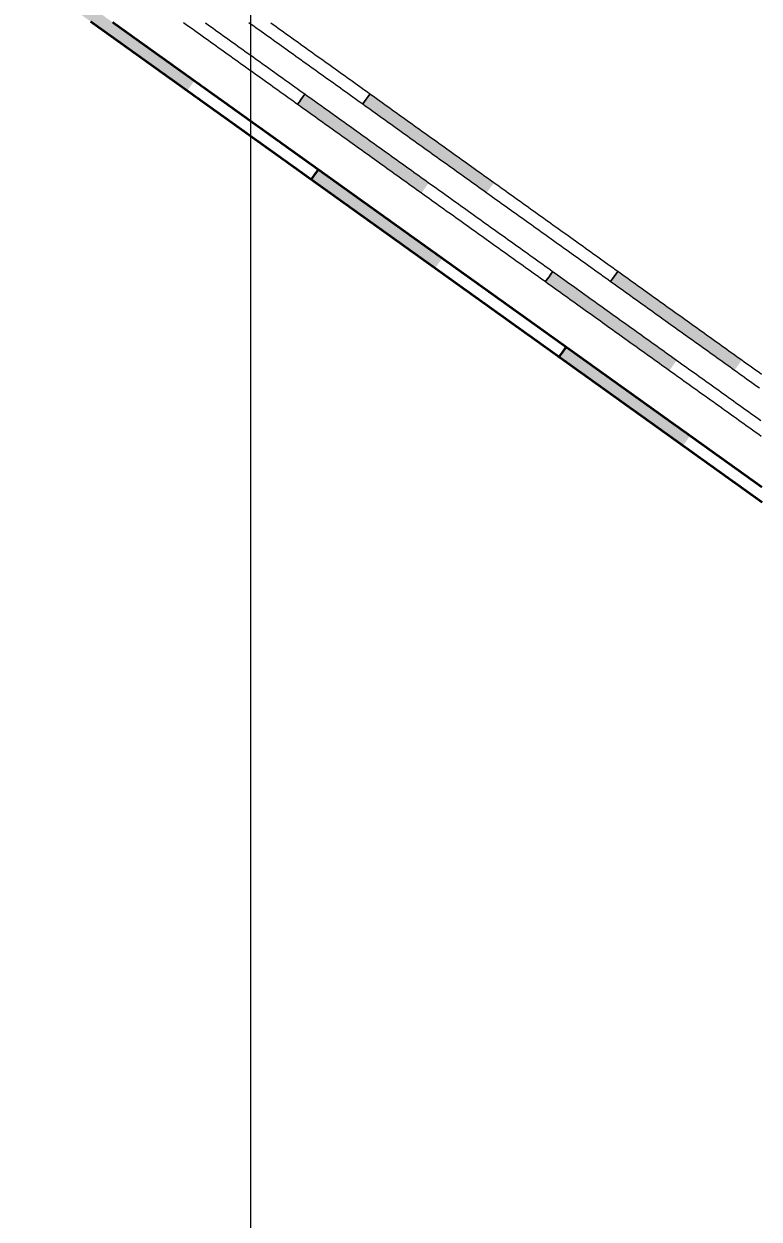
# Model space of a CAD drawing. Header units: inches. Extents: x 36473197 to 36486087, y 3899343 to 3911260.
# Drawn here: x 36482970.2 to 36483066.7, y 3904835.3 to 3904992.1 of the extents above; entities that cross this region are included whole.
import ezdxf

# ---------------------------------------------------------------- set-up
doc = ezdxf.new("R2010")
doc.units = ezdxf.units.IN
doc.header["$MEASUREMENT"] = 0
doc.layers.get('0').update_dxf_attribs({"lineweight": 0})
doc.layers.get('Defpoints').update_dxf_attribs({"lineweight": 0})
for name, color, linetype, lineweight in [('四盘区辅运巷', 7, 'Continuous', 0), ('经纬网', 7, 'Continuous', 0), ('西平正线', 7, 'Continuous', 0)]:
    doc.layers.add(name, color=color, linetype=linetype, lineweight=lineweight)
doc.styles.add('仿宋', font='simfang.ttf')
doc.dimstyles.get("Standard").update_dxf_attribs({"dimtxt": 30, "dimasz": 20, "dimexe": 0.18, "dimexo": 0.0625, "dimgap": 0.09, "dimtad": 1, "dimdec": 0, "dimzin": 0, "dimdsep": 46, "dimtxsty": '仿宋', "dimcen": 0.09, "dimclrd": 150, "dimclre": 150, "dimadec": 0, "dimazin": 0, "dimtfac": 1, "dimtdec": 0, "dimtofl": 0, "dimtmove": 0, "dimatfit": 3, "dimfxl": 1, "dimtolj": 1, "dimtzin": 0, "dimlwd": 0, "dimarcsym": 0})

# ---------------------------------------------------------------- blocks, each defined once
blk = doc.blocks.new('lr_block_12_1')
for points in [[(292.14, 474.95), (291.81, 475.18), (291.49, 475.42), (291.16, 475.65), (290.84, 475.88), (290.51, 476.12), (290.19, 476.35), (289.86, 476.58), (289.54, 476.81), (289.21, 477.05), (288.89, 477.28), (288.56, 477.51), (288.24, 477.75), (287.91, 477.98), (287.58, 478.21), (287.26, 478.44), (286.93, 478.68), (286.61, 478.91), (286.28, 479.14), (285.96, 479.38), (285.63, 479.61), (285.31, 479.84), (284.98, 480.07), (284.66, 480.31), (284.33, 480.54), (284.01, 480.77), (283.68, 481.01), (283.36, 481.24), (283.03, 481.47), (282.71, 481.7), (282.38, 481.94), (282.06, 482.17), (281.73, 482.4), (281.41, 482.64), (281.08, 482.87), (280.75, 483.1), (280.43, 483.33), (280.1, 483.57), (279.78, 483.8), (279.45, 484.03), (279.13, 484.27), (278.8, 484.5), (278.48, 484.73), (278.15, 484.96), (277.83, 485.2), (277.5, 485.43), (277.18, 485.66), (276.85, 485.9), (276.53, 486.13), (276.2, 486.36), (275.88, 486.59), (275.64, 486.27), (275.41, 485.94), (275.18, 485.62), (274.94, 485.29), (275.27, 485.06), (275.6, 484.83), (275.92, 484.59), (276.25, 484.36), (276.57, 484.13), (276.9, 483.9), (277.22, 483.66), (277.55, 483.43), (277.87, 483.2), (278.2, 482.97), (278.52, 482.73), (278.85, 482.5), (279.17, 482.27), (279.5, 482.03), (279.82, 481.8), (280.15, 481.57), (280.47, 481.34), (280.8, 481.1), (281.12, 480.87), (281.45, 480.64), (281.77, 480.4), (282.1, 480.17), (282.43, 479.94), (282.75, 479.71), (283.08, 479.47), (283.4, 479.24), (283.73, 479.01), (284.05, 478.77), (284.38, 478.54), (284.7, 478.31), (285.03, 478.08), (285.35, 477.84), (285.68, 477.61), (286, 477.38), (286.33, 477.14), (286.65, 476.91), (286.98, 476.68), (287.3, 476.45), (287.63, 476.21), (287.95, 475.98), (288.28, 475.75), (288.6, 475.51), (288.93, 475.28), (289.26, 475.05), (289.58, 474.82), (289.91, 474.58), (290.23, 474.35), (290.56, 474.12), (290.88, 473.88), (291.21, 473.65), (291.44, 473.98), (291.67, 474.3), (291.91, 474.63)], [(324.66, 451.67), (324.34, 451.9), (324.01, 452.13), (323.69, 452.37), (323.36, 452.6), (323.04, 452.83), (322.71, 453.06), (322.39, 453.3), (322.06, 453.53), (321.74, 453.76), (321.41, 454), (321.08, 454.23), (320.76, 454.46), (320.43, 454.69), (320.11, 454.93), (319.78, 455.16), (319.46, 455.39), (319.13, 455.63), (318.81, 455.86), (318.48, 456.09), (318.16, 456.32), (317.83, 456.56), (317.51, 456.79), (317.18, 457.02), (316.86, 457.26), (316.53, 457.49), (316.21, 457.72), (315.88, 457.95), (315.56, 458.19), (315.23, 458.42), (314.91, 458.65), (314.58, 458.89), (314.25, 459.12), (313.93, 459.35), (313.6, 459.58), (313.28, 459.82), (312.95, 460.05), (312.63, 460.28), (312.3, 460.52), (311.98, 460.75), (311.65, 460.98), (311.33, 461.21), (311, 461.45), (310.68, 461.68), (310.35, 461.91), (310.03, 462.15), (309.7, 462.38), (309.38, 462.61), (309.05, 462.84), (308.73, 463.08), (308.4, 463.31), (308.17, 462.98), (307.93, 462.66), (307.7, 462.33), (307.47, 462.01), (307.79, 461.78), (308.12, 461.54), (308.44, 461.31), (308.77, 461.08), (309.1, 460.84), (309.42, 460.61), (309.75, 460.38), (310.07, 460.15), (310.4, 459.91), (310.72, 459.68), (311.05, 459.45), (311.37, 459.21), (311.7, 458.98), (312.02, 458.75), (312.35, 458.52), (312.67, 458.28), (313, 458.05), (313.32, 457.82), (313.65, 457.58), (313.97, 457.35), (314.3, 457.12), (314.62, 456.89), (314.95, 456.65), (315.27, 456.42), (315.6, 456.19), (315.93, 455.95), (316.25, 455.72), (316.58, 455.49), (316.9, 455.26), (317.23, 455.02), (317.55, 454.79), (317.88, 454.56), (318.2, 454.32), (318.53, 454.09), (318.85, 453.86), (319.18, 453.63), (319.5, 453.39), (319.83, 453.16), (320.15, 452.93), (320.48, 452.69), (320.8, 452.46), (321.13, 452.23), (321.45, 452), (321.78, 451.76), (322.1, 451.53), (322.43, 451.3), (322.76, 451.06), (323.08, 450.83), (323.41, 450.6), (323.73, 450.37), (323.96, 450.69), (324.2, 451.02), (324.43, 451.34)], [(357.19, 428.38), (356.86, 428.62), (356.54, 428.85), (356.21, 429.08), (355.89, 429.31), (355.56, 429.55), (355.23, 429.78), (354.91, 430.01), (354.58, 430.24), (354.26, 430.48), (353.93, 430.71), (353.61, 430.94), (353.28, 431.18), (352.96, 431.41), (352.63, 431.64), (352.31, 431.87), (351.98, 432.11), (351.66, 432.34), (351.33, 432.57), (351.01, 432.81), (350.68, 433.04), (350.36, 433.27), (350.03, 433.5), (349.71, 433.74), (349.38, 433.97), (349.06, 434.2), (348.73, 434.44), (348.4, 434.67), (348.08, 434.9), (347.75, 435.13), (347.43, 435.37), (347.1, 435.6), (346.78, 435.83), (346.45, 436.07), (346.13, 436.3), (345.8, 436.53), (345.48, 436.76), (345.15, 437), (344.83, 437.23), (344.5, 437.46), (344.18, 437.7), (343.85, 437.93), (343.53, 438.16), (343.2, 438.39), (342.88, 438.63), (342.55, 438.86), (342.23, 439.09), (341.9, 439.33), (341.57, 439.56), (341.25, 439.79), (340.92, 440.02), (340.69, 439.7), (340.46, 439.37), (340.23, 439.05), (339.99, 438.72), (340.32, 438.49), (340.64, 438.26), (340.97, 438.03), (341.29, 437.79), (341.62, 437.56), (341.94, 437.33), (342.27, 437.09), (342.59, 436.86), (342.92, 436.63), (343.25, 436.4), (343.57, 436.16), (343.9, 435.93), (344.22, 435.7), (344.55, 435.46), (344.87, 435.23), (345.2, 435), (345.52, 434.77), (345.85, 434.53), (346.17, 434.3), (346.5, 434.07), (346.82, 433.83), (347.15, 433.6), (347.47, 433.37), (347.8, 433.14), (348.12, 432.9), (348.45, 432.67), (348.77, 432.44), (349.1, 432.2), (349.42, 431.97), (349.75, 431.74), (350.08, 431.51), (350.4, 431.27), (350.73, 431.04), (351.05, 430.81), (351.38, 430.57), (351.7, 430.34), (352.03, 430.11), (352.35, 429.88), (352.68, 429.64), (353, 429.41), (353.33, 429.18), (353.65, 428.94), (353.98, 428.71), (354.3, 428.48), (354.63, 428.25), (354.95, 428.01), (355.28, 427.78), (355.6, 427.55), (355.93, 427.31), (356.25, 427.08), (356.49, 427.41), (356.72, 427.73), (356.95, 428.06)]]:
    blk.add_hatch(color=7).paths.add_polyline_path(points, flags=17)
at = {"color": 7, "const_width": 0.3}
for points in [[(308.4, 463.31), (308.08, 463.54), (307.75, 463.78), (307.42, 464.01), (307.1, 464.24), (306.77, 464.47), (306.45, 464.71), (306.12, 464.94), (305.8, 465.17), (305.47, 465.41), (305.15, 465.64), (304.82, 465.87), (304.5, 466.1), (304.17, 466.34), (303.85, 466.57), (303.52, 466.8), (303.2, 467.04), (302.87, 467.27), (302.55, 467.5), (302.22, 467.73), (301.9, 467.97), (301.57, 468.2), (301.25, 468.43), (300.92, 468.67), (300.59, 468.9), (300.27, 469.13), (299.94, 469.36), (299.62, 469.6), (299.29, 469.83), (298.97, 470.06), (298.64, 470.3), (298.32, 470.53), (297.99, 470.76), (297.67, 470.99), (297.34, 471.23), (297.02, 471.46), (296.69, 471.69), (296.37, 471.93), (296.04, 472.16), (295.72, 472.39), (295.39, 472.62), (295.07, 472.86), (294.74, 473.09), (294.41, 473.32), (294.09, 473.55), (293.76, 473.79), (293.44, 474.02), (293.11, 474.25), (292.79, 474.49), (292.46, 474.72), (292.14, 474.95), (291.81, 475.18), (291.49, 475.42), (291.16, 475.65), (290.84, 475.88), (290.51, 476.12), (290.19, 476.35), (289.86, 476.58), (289.54, 476.81), (289.21, 477.05), (288.89, 477.28), (288.56, 477.51), (288.24, 477.75), (287.91, 477.98), (287.58, 478.21), (287.26, 478.44), (286.93, 478.68), (286.61, 478.91), (286.28, 479.14), (285.96, 479.38), (285.63, 479.61), (285.31, 479.84), (284.98, 480.07), (284.66, 480.31), (284.33, 480.54), (284.01, 480.77), (283.68, 481.01), (283.36, 481.24), (283.03, 481.47), (282.71, 481.7), (282.38, 481.94), (282.06, 482.17), (281.73, 482.4), (281.41, 482.64)], [(278.52, 482.73), (278.85, 482.5), (279.17, 482.27), (279.5, 482.03), (279.82, 481.8), (280.15, 481.57), (280.47, 481.34), (280.8, 481.1), (281.12, 480.87), (281.45, 480.64), (281.77, 480.4), (282.1, 480.17), (282.43, 479.94), (282.75, 479.71), (283.08, 479.47), (283.4, 479.24), (283.73, 479.01), (284.05, 478.77), (284.38, 478.54), (284.7, 478.31), (285.03, 478.08), (285.35, 477.84), (285.68, 477.61), (286, 477.38), (286.33, 477.14), (286.65, 476.91), (286.98, 476.68), (287.3, 476.45), (287.63, 476.21), (287.95, 475.98), (288.28, 475.75), (288.6, 475.51), (288.93, 475.28), (289.26, 475.05), (289.58, 474.82), (289.91, 474.58), (290.23, 474.35), (290.56, 474.12), (290.88, 473.88), (291.21, 473.65), (291.53, 473.42), (291.86, 473.19), (292.18, 472.95), (292.51, 472.72), (292.83, 472.49), (293.16, 472.25), (293.48, 472.02), (293.81, 471.79), (294.13, 471.56), (294.46, 471.32), (294.78, 471.09), (295.11, 470.86), (295.44, 470.62), (295.76, 470.39), (296.09, 470.16), (296.41, 469.93), (296.74, 469.69), (297.06, 469.46), (297.39, 469.23), (297.71, 468.99), (298.04, 468.76), (298.36, 468.53), (298.69, 468.3), (299.01, 468.06), (299.34, 467.83), (299.66, 467.6), (299.99, 467.36), (300.31, 467.13), (300.64, 466.9), (300.96, 466.67), (301.29, 466.43), (301.61, 466.2), (301.94, 465.97), (302.27, 465.73), (302.59, 465.5), (302.92, 465.27), (303.24, 465.04), (303.57, 464.8), (303.89, 464.57), (304.22, 464.34), (304.54, 464.1), (304.87, 463.87), (305.19, 463.64), (305.52, 463.41), (305.84, 463.17), (306.17, 462.94), (306.49, 462.71), (306.82, 462.47), (307.14, 462.24), (307.47, 462.01), (307.7, 462.33), (307.93, 462.66), (308.17, 462.98), (308.4, 463.31)], [(340.92, 440.02), (340.6, 440.26), (340.27, 440.49), (339.95, 440.72), (339.62, 440.96), (339.3, 441.19), (338.97, 441.42), (338.65, 441.65), (338.32, 441.89), (338, 442.12), (337.67, 442.35), (337.35, 442.59), (337.02, 442.82), (336.7, 443.05), (336.37, 443.28), (336.05, 443.52), (335.72, 443.75), (335.4, 443.98), (335.07, 444.22), (334.74, 444.45), (334.42, 444.68), (334.09, 444.91), (333.77, 445.15), (333.44, 445.38), (333.12, 445.61), (332.79, 445.85), (332.47, 446.08), (332.14, 446.31), (331.82, 446.54), (331.49, 446.78), (331.17, 447.01), (330.84, 447.24), (330.52, 447.48), (330.19, 447.71), (329.87, 447.94), (329.54, 448.17), (329.22, 448.41), (328.89, 448.64), (328.57, 448.87), (328.24, 449.11), (327.91, 449.34), (327.59, 449.57), (327.26, 449.8), (326.94, 450.04), (326.61, 450.27), (326.29, 450.5), (325.96, 450.74), (325.64, 450.97), (325.31, 451.2), (324.99, 451.43), (324.66, 451.67), (324.34, 451.9), (324.01, 452.13), (323.69, 452.37), (323.36, 452.6), (323.04, 452.83), (322.71, 453.06), (322.39, 453.3), (322.06, 453.53), (321.74, 453.76), (321.41, 454), (321.08, 454.23), (320.76, 454.46), (320.43, 454.69), (320.11, 454.93), (319.78, 455.16), (319.46, 455.39), (319.13, 455.63), (318.81, 455.86), (318.48, 456.09), (318.16, 456.32), (317.83, 456.56), (317.51, 456.79), (317.18, 457.02), (316.86, 457.26), (316.53, 457.49), (316.21, 457.72), (315.88, 457.95), (315.56, 458.19), (315.23, 458.42), (314.91, 458.65), (314.58, 458.89), (314.25, 459.12), (313.93, 459.35), (313.6, 459.58), (313.28, 459.82), (312.95, 460.05), (312.63, 460.28), (312.3, 460.52), (311.98, 460.75), (311.65, 460.98), (311.33, 461.21), (311, 461.45), (310.68, 461.68), (310.35, 461.91), (310.03, 462.15), (309.7, 462.38), (309.38, 462.61), (309.05, 462.84), (308.73, 463.08), (308.4, 463.31), (308.17, 462.98), (307.93, 462.66), (307.7, 462.33), (307.47, 462.01), (307.79, 461.78), (308.12, 461.54), (308.44, 461.31), (308.77, 461.08), (309.1, 460.84), (309.42, 460.61), (309.75, 460.38), (310.07, 460.15), (310.4, 459.91), (310.72, 459.68), (311.05, 459.45), (311.37, 459.21), (311.7, 458.98), (312.02, 458.75), (312.35, 458.52), (312.67, 458.28), (313, 458.05), (313.32, 457.82), (313.65, 457.58), (313.97, 457.35), (314.3, 457.12), (314.62, 456.89), (314.95, 456.65), (315.27, 456.42), (315.6, 456.19), (315.93, 455.95), (316.25, 455.72), (316.58, 455.49), (316.9, 455.26), (317.23, 455.02), (317.55, 454.79), (317.88, 454.56), (318.2, 454.32), (318.53, 454.09), (318.85, 453.86), (319.18, 453.63), (319.5, 453.39), (319.83, 453.16), (320.15, 452.93), (320.48, 452.69), (320.8, 452.46), (321.13, 452.23), (321.45, 452), (321.78, 451.76), (322.1, 451.53), (322.43, 451.3), (322.76, 451.06), (323.08, 450.83), (323.41, 450.6), (323.73, 450.37), (324.06, 450.13), (324.38, 449.9), (324.71, 449.67), (325.03, 449.43), (325.36, 449.2), (325.68, 448.97), (326.01, 448.74), (326.33, 448.5), (326.66, 448.27), (326.98, 448.04), (327.31, 447.8), (327.63, 447.57), (327.96, 447.34), (328.28, 447.11), (328.61, 446.87), (328.93, 446.64), (329.26, 446.41), (329.59, 446.17), (329.91, 445.94), (330.24, 445.71), (330.56, 445.48), (330.89, 445.24), (331.21, 445.01), (331.54, 444.78), (331.86, 444.54), (332.19, 444.31), (332.51, 444.08), (332.84, 443.85), (333.16, 443.61), (333.49, 443.38), (333.81, 443.15), (334.14, 442.91), (334.46, 442.68), (334.79, 442.45), (335.11, 442.22), (335.44, 441.98), (335.76, 441.75), (336.09, 441.52), (336.42, 441.29), (336.74, 441.05), (337.07, 440.82), (337.39, 440.59), (337.72, 440.35), (338.04, 440.12), (338.37, 439.89), (338.69, 439.66), (339.02, 439.42), (339.34, 439.19), (339.67, 438.96), (339.99, 438.72), (340.23, 439.05), (340.46, 439.37), (340.69, 439.7), (340.92, 440.02)], [(366.62, 421.63), (366.29, 421.86), (365.97, 422.1), (365.64, 422.33), (365.32, 422.56), (364.99, 422.79), (364.67, 423.03), (364.34, 423.26), (364.02, 423.49), (363.69, 423.73), (363.37, 423.96), (363.04, 424.19), (362.72, 424.42), (362.39, 424.66), (362.06, 424.89), (361.74, 425.12), (361.41, 425.36), (361.09, 425.59), (360.76, 425.82), (360.44, 426.05), (360.11, 426.29), (359.79, 426.52), (359.46, 426.75), (359.14, 426.99), (358.81, 427.22), (358.49, 427.45), (358.16, 427.68), (357.84, 427.92), (357.51, 428.15), (357.19, 428.38), (356.86, 428.62), (356.54, 428.85), (356.21, 429.08), (355.89, 429.31), (355.56, 429.55), (355.23, 429.78), (354.91, 430.01), (354.58, 430.24), (354.26, 430.48), (353.93, 430.71), (353.61, 430.94), (353.28, 431.18), (352.96, 431.41), (352.63, 431.64), (352.31, 431.87), (351.98, 432.11), (351.66, 432.34), (351.33, 432.57), (351.01, 432.81), (350.68, 433.04), (350.36, 433.27), (350.03, 433.5), (349.71, 433.74), (349.38, 433.97), (349.06, 434.2), (348.73, 434.44), (348.4, 434.67), (348.08, 434.9), (347.75, 435.13), (347.43, 435.37), (347.1, 435.6), (346.78, 435.83), (346.45, 436.07), (346.13, 436.3), (345.8, 436.53), (345.48, 436.76), (345.15, 437), (344.83, 437.23), (344.5, 437.46), (344.18, 437.7), (343.85, 437.93), (343.53, 438.16), (343.2, 438.39), (342.88, 438.63), (342.55, 438.86), (342.23, 439.09), (341.9, 439.33), (341.57, 439.56), (341.25, 439.79), (340.92, 440.02), (340.69, 439.7), (340.46, 439.37), (340.23, 439.05), (339.99, 438.72), (340.32, 438.49), (340.64, 438.26), (340.97, 438.03), (341.29, 437.79), (341.62, 437.56), (341.94, 437.33), (342.27, 437.09), (342.59, 436.86), (342.92, 436.63), (343.25, 436.4), (343.57, 436.16), (343.9, 435.93), (344.22, 435.7), (344.55, 435.46), (344.87, 435.23), (345.2, 435), (345.52, 434.77), (345.85, 434.53), (346.17, 434.3), (346.5, 434.07), (346.82, 433.83), (347.15, 433.6), (347.47, 433.37), (347.8, 433.14), (348.12, 432.9), (348.45, 432.67), (348.77, 432.44), (349.1, 432.2), (349.42, 431.97), (349.75, 431.74), (350.08, 431.51), (350.4, 431.27), (350.73, 431.04), (351.05, 430.81), (351.38, 430.57), (351.7, 430.34), (352.03, 430.11), (352.35, 429.88), (352.68, 429.64), (353, 429.41), (353.33, 429.18), (353.65, 428.94), (353.98, 428.71), (354.3, 428.48), (354.63, 428.25), (354.95, 428.01), (355.28, 427.78), (355.6, 427.55), (355.93, 427.31), (356.25, 427.08), (356.58, 426.85), (356.91, 426.62), (357.23, 426.38), (357.56, 426.15), (357.88, 425.92), (358.21, 425.68), (358.53, 425.45), (358.86, 425.22), (359.18, 424.99), (359.51, 424.75), (359.83, 424.52), (360.16, 424.29), (360.48, 424.05), (360.81, 423.82), (361.13, 423.59), (361.46, 423.36), (361.78, 423.12), (362.11, 422.89), (362.43, 422.66), (362.76, 422.42), (363.09, 422.19), (363.41, 421.96), (363.74, 421.73), (364.06, 421.49), (364.39, 421.26), (364.71, 421.03), (365.04, 420.79), (365.36, 420.56), (365.69, 420.33), (366.01, 420.1), (366.34, 419.86), (366.66, 419.63)]]:
    blk.add_lwpolyline(points, dxfattribs=at)
blk = doc.blocks.new('*D204')
at = {"layer": 'Defpoints', "color": 0, "transparency": 16777216}
for p in [(36476925.52, 3911082.36), (36486060.15, 3904950.04), (36485936.09, 3904772.87)]:
    blk.add_point(p, dxfattribs=at)
at = {"layer": '四盘区辅运巷', "color": 150, "lineweight": -2, "transparency": 16777216}
for p, q in [((36476925.55, 3911082.41), (36477049.68, 3911259.68)), ((36485936.12, 3904772.92), (36486060.25, 3904950.19))]:
    blk.add_line(p, q, dxfattribs=at)
at = {"layer": '四盘区辅运巷', "color": 150, "lineweight": 0, "transparency": 16777216}
blk.add_line((36477065.96, 3911248.06), (36486043.76, 3904961.51), dxfattribs=at)
at = {"layer": '四盘区辅运巷', "color": 150, "transparency": 16777216}
for points in [[(36477067.87, 3911250.79), (36477064.05, 3911245.33), (36477049.58, 3911259.53)], [(36486045.68, 3904964.24), (36486041.85, 3904958.78), (36486060.15, 3904950.04)]]:
    blk.add_solid(points, dxfattribs=at)
at = {"layer": '四盘区辅运巷', "color": 0, "transparency": 16777216, "insert": (36481563.62, 3908117.29), "char_height": 30, "attachment_point": 5, "rotation": 324.9991, "style": '仿宋'}
blk.add_mtext('\\A1;1100', dxfattribs=at)

msp = doc.modelspace()

# ---------------------------------------------------------------- hatches: boundary and pattern name
at = {"layer": '西平正线'}
for points in [[(36483031.86, 3904971.29), (36483031.54, 3904971.52), (36483031.21, 3904971.76), (36483030.89, 3904971.99), (36483030.56, 3904972.22), (36483030.24, 3904972.46), (36483029.91, 3904972.69), (36483029.59, 3904972.92), (36483029.26, 3904973.15), (36483028.94, 3904973.39), (36483028.61, 3904973.62), (36483028.29, 3904973.85), (36483027.96, 3904974.09), (36483027.63, 3904974.32), (36483027.31, 3904974.55), (36483026.98, 3904974.78), (36483026.66, 3904975.02), (36483026.33, 3904975.25), (36483026.01, 3904975.48), (36483025.68, 3904975.72), (36483025.36, 3904975.95), (36483025.03, 3904976.18), (36483024.71, 3904976.41), (36483024.38, 3904976.65), (36483024.06, 3904976.88), (36483023.73, 3904977.11), (36483023.41, 3904977.34), (36483023.08, 3904977.58), (36483022.76, 3904977.81), (36483022.43, 3904978.04), (36483022.11, 3904978.28), (36483021.78, 3904978.51), (36483021.45, 3904978.74), (36483021.13, 3904978.97), (36483020.8, 3904979.21), (36483020.48, 3904979.44), (36483020.15, 3904979.67), (36483019.83, 3904979.91), (36483019.5, 3904980.14), (36483019.18, 3904980.37), (36483018.85, 3904980.6), (36483018.53, 3904980.84), (36483018.2, 3904981.07), (36483017.88, 3904981.3), (36483017.55, 3904981.54), (36483017.23, 3904981.77), (36483016.9, 3904982), (36483016.58, 3904982.23), (36483016.25, 3904982.47), (36483015.93, 3904982.7), (36483015.6, 3904982.93), (36483015.37, 3904982.61), (36483015.13, 3904982.28), (36483014.9, 3904981.96), (36483014.67, 3904981.63), (36483014.99, 3904981.4), (36483015.32, 3904981.17), (36483015.64, 3904980.93), (36483015.97, 3904980.7), (36483016.29, 3904980.47), (36483016.62, 3904980.23), (36483016.95, 3904980), (36483017.27, 3904979.77), (36483017.6, 3904979.54), (36483017.92, 3904979.3), (36483018.25, 3904979.07), (36483018.57, 3904978.84), (36483018.9, 3904978.6), (36483019.22, 3904978.37), (36483019.55, 3904978.14), (36483019.87, 3904977.91), (36483020.2, 3904977.67), (36483020.52, 3904977.44), (36483020.85, 3904977.21), (36483021.17, 3904976.98), (36483021.5, 3904976.74), (36483021.82, 3904976.51), (36483022.15, 3904976.28), (36483022.47, 3904976.04), (36483022.8, 3904975.81), (36483023.13, 3904975.58), (36483023.45, 3904975.35), (36483023.78, 3904975.11), (36483024.1, 3904974.88), (36483024.43, 3904974.65), (36483024.75, 3904974.41), (36483025.08, 3904974.18), (36483025.4, 3904973.95), (36483025.73, 3904973.72), (36483026.05, 3904973.48), (36483026.38, 3904973.25), (36483026.7, 3904973.02), (36483027.03, 3904972.78), (36483027.35, 3904972.55), (36483027.68, 3904972.32), (36483028, 3904972.09), (36483028.33, 3904971.85), (36483028.65, 3904971.62), (36483028.98, 3904971.39), (36483029.31, 3904971.15), (36483029.63, 3904970.92), (36483029.96, 3904970.69), (36483030.28, 3904970.46), (36483030.61, 3904970.22), (36483030.93, 3904969.99), (36483031.16, 3904970.32), (36483031.4, 3904970.64), (36483031.63, 3904970.97)], [(36483023.31, 3904971.26), (36483022.99, 3904971.5), (36483022.66, 3904971.73), (36483022.34, 3904971.96), (36483022.01, 3904972.2), (36483021.69, 3904972.43), (36483021.36, 3904972.66), (36483021.04, 3904972.89), (36483020.71, 3904973.13), (36483020.39, 3904973.36), (36483020.06, 3904973.59), (36483019.74, 3904973.83), (36483019.41, 3904974.06), (36483019.09, 3904974.29), (36483018.76, 3904974.52), (36483018.44, 3904974.76), (36483018.11, 3904974.99), (36483017.78, 3904975.22), (36483017.46, 3904975.46), (36483017.13, 3904975.69), (36483016.81, 3904975.92), (36483016.48, 3904976.15), (36483016.16, 3904976.39), (36483015.83, 3904976.62), (36483015.51, 3904976.85), (36483015.18, 3904977.09), (36483014.86, 3904977.32), (36483014.53, 3904977.55), (36483014.21, 3904977.78), (36483013.88, 3904978.02), (36483013.56, 3904978.25), (36483013.23, 3904978.48), (36483012.91, 3904978.72), (36483012.58, 3904978.95), (36483012.26, 3904979.18), (36483011.93, 3904979.41), (36483011.61, 3904979.65), (36483011.28, 3904979.88), (36483010.95, 3904980.11), (36483010.63, 3904980.35), (36483010.3, 3904980.58), (36483009.98, 3904980.81), (36483009.65, 3904981.04), (36483009.33, 3904981.28), (36483009, 3904981.51), (36483008.68, 3904981.74), (36483008.35, 3904981.98), (36483008.03, 3904982.21), (36483007.7, 3904982.44), (36483007.38, 3904982.67), (36483007.05, 3904982.91), (36483006.82, 3904982.58), (36483006.59, 3904982.26), (36483006.35, 3904981.93), (36483006.12, 3904981.61), (36483006.45, 3904981.37), (36483006.77, 3904981.14), (36483007.1, 3904980.91), (36483007.42, 3904980.67), (36483007.75, 3904980.44), (36483008.07, 3904980.21), (36483008.4, 3904979.98), (36483008.72, 3904979.74), (36483009.05, 3904979.51), (36483009.37, 3904979.28), (36483009.7, 3904979.04), (36483010.02, 3904978.81), (36483010.35, 3904978.58), (36483010.67, 3904978.35), (36483011, 3904978.11), (36483011.32, 3904977.88), (36483011.65, 3904977.65), (36483011.97, 3904977.41), (36483012.3, 3904977.18), (36483012.63, 3904976.95), (36483012.95, 3904976.72), (36483013.28, 3904976.48), (36483013.6, 3904976.25), (36483013.93, 3904976.02), (36483014.25, 3904975.78), (36483014.58, 3904975.55), (36483014.9, 3904975.32), (36483015.23, 3904975.09), (36483015.55, 3904974.85), (36483015.88, 3904974.62), (36483016.2, 3904974.39), (36483016.53, 3904974.15), (36483016.85, 3904973.92), (36483017.18, 3904973.69), (36483017.5, 3904973.46), (36483017.83, 3904973.22), (36483018.15, 3904972.99), (36483018.48, 3904972.76), (36483018.8, 3904972.52), (36483019.13, 3904972.29), (36483019.46, 3904972.06), (36483019.78, 3904971.83), (36483020.11, 3904971.59), (36483020.43, 3904971.36), (36483020.76, 3904971.13), (36483021.08, 3904970.89), (36483021.41, 3904970.66), (36483021.73, 3904970.43), (36483022.06, 3904970.2), (36483022.38, 3904969.96), (36483022.62, 3904970.29), (36483022.85, 3904970.61), (36483023.08, 3904970.94)], [(36483055.84, 3904947.98), (36483055.51, 3904948.21), (36483055.19, 3904948.44), (36483054.86, 3904948.68), (36483054.54, 3904948.91), (36483054.21, 3904949.14), (36483053.89, 3904949.38), (36483053.56, 3904949.61), (36483053.24, 3904949.84), (36483052.91, 3904950.07), (36483052.59, 3904950.31), (36483052.26, 3904950.54), (36483051.94, 3904950.77), (36483051.61, 3904951.01), (36483051.28, 3904951.24), (36483050.96, 3904951.47), (36483050.63, 3904951.7), (36483050.31, 3904951.94), (36483049.98, 3904952.17), (36483049.66, 3904952.4), (36483049.33, 3904952.64), (36483049.01, 3904952.87), (36483048.68, 3904953.1), (36483048.36, 3904953.33), (36483048.03, 3904953.57), (36483047.71, 3904953.8), (36483047.38, 3904954.03), (36483047.06, 3904954.27), (36483046.73, 3904954.5), (36483046.41, 3904954.73), (36483046.08, 3904954.96), (36483045.76, 3904955.2), (36483045.43, 3904955.43), (36483045.11, 3904955.66), (36483044.78, 3904955.9), (36483044.45, 3904956.13), (36483044.13, 3904956.36), (36483043.8, 3904956.59), (36483043.48, 3904956.83), (36483043.15, 3904957.06), (36483042.83, 3904957.29), (36483042.5, 3904957.53), (36483042.18, 3904957.76), (36483041.85, 3904957.99), (36483041.53, 3904958.22), (36483041.2, 3904958.46), (36483040.88, 3904958.69), (36483040.55, 3904958.92), (36483040.23, 3904959.16), (36483039.9, 3904959.39), (36483039.58, 3904959.62), (36483039.34, 3904959.3), (36483039.11, 3904958.97), (36483038.88, 3904958.65), (36483038.64, 3904958.32), (36483038.97, 3904958.09), (36483039.3, 3904957.85), (36483039.62, 3904957.62), (36483039.95, 3904957.39), (36483040.27, 3904957.16), (36483040.6, 3904956.92), (36483040.92, 3904956.69), (36483041.25, 3904956.46), (36483041.57, 3904956.22), (36483041.9, 3904955.99), (36483042.22, 3904955.76), (36483042.55, 3904955.53), (36483042.87, 3904955.29), (36483043.2, 3904955.06), (36483043.52, 3904954.83), (36483043.85, 3904954.59), (36483044.17, 3904954.36), (36483044.5, 3904954.13), (36483044.82, 3904953.9), (36483045.15, 3904953.66), (36483045.47, 3904953.43), (36483045.8, 3904953.2), (36483046.13, 3904952.97), (36483046.45, 3904952.73), (36483046.78, 3904952.5), (36483047.1, 3904952.27), (36483047.43, 3904952.03), (36483047.75, 3904951.8), (36483048.08, 3904951.57), (36483048.4, 3904951.34), (36483048.73, 3904951.1), (36483049.05, 3904950.87), (36483049.38, 3904950.64), (36483049.7, 3904950.4), (36483050.03, 3904950.17), (36483050.35, 3904949.94), (36483050.68, 3904949.71), (36483051, 3904949.47), (36483051.33, 3904949.24), (36483051.65, 3904949.01), (36483051.98, 3904948.77), (36483052.3, 3904948.54), (36483052.63, 3904948.31), (36483052.96, 3904948.08), (36483053.28, 3904947.84), (36483053.61, 3904947.61), (36483053.93, 3904947.38), (36483054.26, 3904947.14), (36483054.58, 3904946.91), (36483054.91, 3904946.68), (36483055.14, 3904947), (36483055.37, 3904947.33), (36483055.61, 3904947.65)], [(36483064.39, 3904948.01), (36483064.06, 3904948.24), (36483063.74, 3904948.47), (36483063.41, 3904948.71), (36483063.09, 3904948.94), (36483062.76, 3904949.17), (36483062.44, 3904949.4), (36483062.11, 3904949.64), (36483061.79, 3904949.87), (36483061.46, 3904950.1), (36483061.14, 3904950.34), (36483060.81, 3904950.57), (36483060.48, 3904950.8), (36483060.16, 3904951.03), (36483059.83, 3904951.27), (36483059.51, 3904951.5), (36483059.18, 3904951.73), (36483058.86, 3904951.97), (36483058.53, 3904952.2), (36483058.21, 3904952.43), (36483057.88, 3904952.66), (36483057.56, 3904952.9), (36483057.23, 3904953.13), (36483056.91, 3904953.36), (36483056.58, 3904953.6), (36483056.26, 3904953.83), (36483055.93, 3904954.06), (36483055.61, 3904954.29), (36483055.28, 3904954.53), (36483054.96, 3904954.76), (36483054.63, 3904954.99), (36483054.31, 3904955.23), (36483053.98, 3904955.46), (36483053.65, 3904955.69), (36483053.33, 3904955.92), (36483053, 3904956.16), (36483052.68, 3904956.39), (36483052.35, 3904956.62), (36483052.03, 3904956.86), (36483051.7, 3904957.09), (36483051.38, 3904957.32), (36483051.05, 3904957.55), (36483050.73, 3904957.79), (36483050.4, 3904958.02), (36483050.08, 3904958.25), (36483049.75, 3904958.49), (36483049.43, 3904958.72), (36483049.1, 3904958.95), (36483048.78, 3904959.18), (36483048.45, 3904959.42), (36483048.13, 3904959.65), (36483047.89, 3904959.32), (36483047.66, 3904959), (36483047.43, 3904958.67), (36483047.19, 3904958.35), (36483047.52, 3904958.12), (36483047.84, 3904957.88), (36483048.17, 3904957.65), (36483048.5, 3904957.42), (36483048.82, 3904957.18), (36483049.15, 3904956.95), (36483049.47, 3904956.72), (36483049.8, 3904956.49), (36483050.12, 3904956.25), (36483050.45, 3904956.02), (36483050.77, 3904955.79), (36483051.1, 3904955.55), (36483051.42, 3904955.32), (36483051.75, 3904955.09), (36483052.07, 3904954.86), (36483052.4, 3904954.62), (36483052.72, 3904954.39), (36483053.05, 3904954.16), (36483053.37, 3904953.92), (36483053.7, 3904953.69), (36483054.02, 3904953.46), (36483054.35, 3904953.23), (36483054.67, 3904952.99), (36483055, 3904952.76), (36483055.33, 3904952.53), (36483055.65, 3904952.3), (36483055.98, 3904952.06), (36483056.3, 3904951.83), (36483056.63, 3904951.6), (36483056.95, 3904951.36), (36483057.28, 3904951.13), (36483057.6, 3904950.9), (36483057.93, 3904950.67), (36483058.25, 3904950.43), (36483058.58, 3904950.2), (36483058.9, 3904949.97), (36483059.23, 3904949.73), (36483059.55, 3904949.5), (36483059.88, 3904949.27), (36483060.2, 3904949.04), (36483060.53, 3904948.8), (36483060.85, 3904948.57), (36483061.18, 3904948.34), (36483061.51, 3904948.1), (36483061.83, 3904947.87), (36483062.16, 3904947.64), (36483062.48, 3904947.41), (36483062.81, 3904947.17), (36483063.13, 3904946.94), (36483063.46, 3904946.71), (36483063.69, 3904947.03), (36483063.92, 3904947.36), (36483064.16, 3904947.68)]]:
    msp.add_hatch(color=7, dxfattribs=at).paths.add_polyline_path(points, flags=17)

# ---------------------------------------------------------------- linework, layer by layer
at = {"layer": '经纬网', "color": 7, "linetype": 'Continuous', "lineweight": 9}
msp.add_line((36483000, 3900945.96), (36483000, 3906572.45), dxfattribs=at)
at = {"layer": '西平正线', "color": 7, "linetype": 'Continuous', "lineweight": 0, "flags": 128}
for points in [[(36482999.71, 3904992.34), (36483000.03, 3904992.11), (36483000.36, 3904991.88), (36483000.68, 3904991.64), (36483001.01, 3904991.41), (36483001.33, 3904991.18), (36483001.66, 3904990.95), (36483001.98, 3904990.71), (36483002.31, 3904990.48), (36483002.63, 3904990.25), (36483002.96, 3904990.01), (36483003.28, 3904989.78), (36483003.61, 3904989.55), (36483003.94, 3904989.32), (36483004.26, 3904989.08), (36483004.59, 3904988.85), (36483004.91, 3904988.62), (36483005.24, 3904988.38), (36483005.56, 3904988.15), (36483005.89, 3904987.92), (36483006.21, 3904987.69), (36483006.54, 3904987.45), (36483006.86, 3904987.22), (36483007.19, 3904986.99), (36483007.51, 3904986.75), (36483007.84, 3904986.52), (36483008.16, 3904986.29), (36483008.49, 3904986.06), (36483008.81, 3904985.82), (36483009.14, 3904985.59), (36483009.46, 3904985.36), (36483009.79, 3904985.12), (36483010.11, 3904984.89), (36483010.44, 3904984.66), (36483010.77, 3904984.43), (36483011.09, 3904984.19), (36483011.42, 3904983.96), (36483011.74, 3904983.73), (36483012.07, 3904983.49), (36483012.39, 3904983.26), (36483012.72, 3904983.03), (36483013.04, 3904982.8), (36483013.37, 3904982.56), (36483013.69, 3904982.33), (36483014.02, 3904982.1), (36483014.34, 3904981.86), (36483014.67, 3904981.63), (36483014.9, 3904981.96), (36483015.13, 3904982.28), (36483015.37, 3904982.61), (36483015.6, 3904982.93)], [(36482991.16, 3904992.32), (36482991.48, 3904992.08), (36482991.81, 3904991.85), (36482992.14, 3904991.62), (36482992.46, 3904991.39), (36482992.79, 3904991.15), (36482993.11, 3904990.92), (36482993.44, 3904990.69), (36482993.76, 3904990.45), (36482994.09, 3904990.22), (36482994.41, 3904989.99), (36482994.74, 3904989.76), (36482995.06, 3904989.52), (36482995.39, 3904989.29), (36482995.71, 3904989.06), (36482996.04, 3904988.82), (36482996.36, 3904988.59), (36482996.69, 3904988.36), (36482997.01, 3904988.13), (36482997.34, 3904987.89), (36482997.66, 3904987.66), (36482997.99, 3904987.43), (36482998.31, 3904987.19), (36482998.64, 3904986.96), (36482998.97, 3904986.73), (36482999.29, 3904986.5), (36482999.62, 3904986.26), (36482999.94, 3904986.03), (36483000.27, 3904985.8), (36483000.59, 3904985.56), (36483000.92, 3904985.33), (36483001.24, 3904985.1), (36483001.57, 3904984.87), (36483001.89, 3904984.63), (36483002.22, 3904984.4), (36483002.54, 3904984.17), (36483002.87, 3904983.93), (36483003.19, 3904983.7), (36483003.52, 3904983.47), (36483003.84, 3904983.24), (36483004.17, 3904983), (36483004.49, 3904982.77), (36483004.82, 3904982.54), (36483005.14, 3904982.3), (36483005.47, 3904982.07), (36483005.8, 3904981.84), (36483006.12, 3904981.61), (36483006.35, 3904981.93), (36483006.59, 3904982.26), (36483006.82, 3904982.58), (36483007.05, 3904982.91)], [(36483007.05, 3904982.91), (36483006.73, 3904983.14), (36483006.4, 3904983.37), (36483006.08, 3904983.6), (36483005.75, 3904983.84), (36483005.43, 3904984.07), (36483005.1, 3904984.3), (36483004.78, 3904984.54), (36483004.45, 3904984.77), (36483004.12, 3904985), (36483003.8, 3904985.23), (36483003.47, 3904985.47), (36483003.15, 3904985.7), (36483002.82, 3904985.93), (36483002.5, 3904986.17), (36483002.17, 3904986.4), (36483001.85, 3904986.63), (36483001.52, 3904986.86), (36483001.2, 3904987.1), (36483000.87, 3904987.33), (36483000.55, 3904987.56), (36483000.22, 3904987.8), (36482999.9, 3904988.03), (36482999.57, 3904988.26), (36482999.25, 3904988.49), (36482998.92, 3904988.73), (36482998.6, 3904988.96), (36482998.27, 3904989.19), (36482997.95, 3904989.43), (36482997.62, 3904989.66), (36482997.29, 3904989.89), (36482996.97, 3904990.12), (36482996.64, 3904990.36), (36482996.32, 3904990.59), (36482995.99, 3904990.82), (36482995.67, 3904991.06), (36482995.34, 3904991.29), (36482995.02, 3904991.52), (36482994.69, 3904991.75), (36482994.37, 3904991.99), (36482994.04, 3904992.22)], [(36483015.6, 3904982.93), (36483015.27, 3904983.17), (36483014.95, 3904983.4), (36483014.62, 3904983.63), (36483014.3, 3904983.86), (36483013.97, 3904984.1), (36483013.65, 3904984.33), (36483013.32, 3904984.56), (36483013, 3904984.8), (36483012.67, 3904985.03), (36483012.35, 3904985.26), (36483012.02, 3904985.49), (36483011.7, 3904985.73), (36483011.37, 3904985.96), (36483011.05, 3904986.19), (36483010.72, 3904986.42), (36483010.4, 3904986.66), (36483010.07, 3904986.89), (36483009.75, 3904987.12), (36483009.42, 3904987.36), (36483009.09, 3904987.59), (36483008.77, 3904987.82), (36483008.44, 3904988.05), (36483008.12, 3904988.29), (36483007.79, 3904988.52), (36483007.47, 3904988.75), (36483007.14, 3904988.99), (36483006.82, 3904989.22), (36483006.49, 3904989.45), (36483006.17, 3904989.68), (36483005.84, 3904989.92), (36483005.52, 3904990.15), (36483005.19, 3904990.38), (36483004.87, 3904990.62), (36483004.54, 3904990.85), (36483004.22, 3904991.08), (36483003.89, 3904991.31), (36483003.57, 3904991.55), (36483003.24, 3904991.78), (36483002.92, 3904992.01), (36483002.59, 3904992.25)], [(36483048.13, 3904959.65), (36483047.8, 3904959.88), (36483047.48, 3904960.12), (36483047.15, 3904960.35), (36483046.82, 3904960.58), (36483046.5, 3904960.81), (36483046.17, 3904961.05), (36483045.85, 3904961.28), (36483045.52, 3904961.51), (36483045.2, 3904961.75), (36483044.87, 3904961.98), (36483044.55, 3904962.21), (36483044.22, 3904962.44), (36483043.9, 3904962.68), (36483043.57, 3904962.91), (36483043.25, 3904963.14), (36483042.92, 3904963.38), (36483042.6, 3904963.61), (36483042.27, 3904963.84), (36483041.95, 3904964.07), (36483041.62, 3904964.31), (36483041.3, 3904964.54), (36483040.97, 3904964.77), (36483040.64, 3904965), (36483040.32, 3904965.24), (36483039.99, 3904965.47), (36483039.67, 3904965.7), (36483039.34, 3904965.94), (36483039.02, 3904966.17), (36483038.69, 3904966.4), (36483038.37, 3904966.63), (36483038.04, 3904966.87), (36483037.72, 3904967.1), (36483037.39, 3904967.33), (36483037.07, 3904967.57), (36483036.74, 3904967.8), (36483036.42, 3904968.03), (36483036.09, 3904968.26), (36483035.77, 3904968.5), (36483035.44, 3904968.73), (36483035.12, 3904968.96), (36483034.79, 3904969.2), (36483034.46, 3904969.43), (36483034.14, 3904969.66), (36483033.81, 3904969.89), (36483033.49, 3904970.13), (36483033.16, 3904970.36), (36483032.84, 3904970.59), (36483032.51, 3904970.83), (36483032.19, 3904971.06), (36483031.86, 3904971.29), (36483031.54, 3904971.52), (36483031.21, 3904971.76), (36483030.89, 3904971.99), (36483030.56, 3904972.22), (36483030.24, 3904972.46), (36483029.91, 3904972.69), (36483029.59, 3904972.92), (36483029.26, 3904973.15), (36483028.94, 3904973.39), (36483028.61, 3904973.62), (36483028.29, 3904973.85), (36483027.96, 3904974.09), (36483027.63, 3904974.32), (36483027.31, 3904974.55), (36483026.98, 3904974.78), (36483026.66, 3904975.02), (36483026.33, 3904975.25), (36483026.01, 3904975.48), (36483025.68, 3904975.72), (36483025.36, 3904975.95), (36483025.03, 3904976.18), (36483024.71, 3904976.41), (36483024.38, 3904976.65), (36483024.06, 3904976.88), (36483023.73, 3904977.11), (36483023.41, 3904977.34), (36483023.08, 3904977.58), (36483022.76, 3904977.81), (36483022.43, 3904978.04), (36483022.11, 3904978.28), (36483021.78, 3904978.51), (36483021.45, 3904978.74), (36483021.13, 3904978.97), (36483020.8, 3904979.21), (36483020.48, 3904979.44), (36483020.15, 3904979.67), (36483019.83, 3904979.91), (36483019.5, 3904980.14), (36483019.18, 3904980.37), (36483018.85, 3904980.6), (36483018.53, 3904980.84), (36483018.2, 3904981.07), (36483017.88, 3904981.3), (36483017.55, 3904981.54), (36483017.23, 3904981.77), (36483016.9, 3904982), (36483016.58, 3904982.23), (36483016.25, 3904982.47), (36483015.93, 3904982.7), (36483015.6, 3904982.93), (36483015.37, 3904982.61), (36483015.13, 3904982.28), (36483014.9, 3904981.96), (36483014.67, 3904981.63), (36483014.99, 3904981.4), (36483015.32, 3904981.17), (36483015.64, 3904980.93), (36483015.97, 3904980.7), (36483016.29, 3904980.47), (36483016.62, 3904980.23), (36483016.95, 3904980), (36483017.27, 3904979.77), (36483017.6, 3904979.54), (36483017.92, 3904979.3), (36483018.25, 3904979.07), (36483018.57, 3904978.84), (36483018.9, 3904978.6), (36483019.22, 3904978.37), (36483019.55, 3904978.14), (36483019.87, 3904977.91), (36483020.2, 3904977.67), (36483020.52, 3904977.44), (36483020.85, 3904977.21), (36483021.17, 3904976.98), (36483021.5, 3904976.74), (36483021.82, 3904976.51), (36483022.15, 3904976.28), (36483022.47, 3904976.04), (36483022.8, 3904975.81), (36483023.13, 3904975.58), (36483023.45, 3904975.35), (36483023.78, 3904975.11), (36483024.1, 3904974.88), (36483024.43, 3904974.65), (36483024.75, 3904974.41), (36483025.08, 3904974.18), (36483025.4, 3904973.95), (36483025.73, 3904973.72), (36483026.05, 3904973.48), (36483026.38, 3904973.25), (36483026.7, 3904973.02), (36483027.03, 3904972.78), (36483027.35, 3904972.55), (36483027.68, 3904972.32), (36483028, 3904972.09), (36483028.33, 3904971.85), (36483028.65, 3904971.62), (36483028.98, 3904971.39), (36483029.31, 3904971.15), (36483029.63, 3904970.92), (36483029.96, 3904970.69), (36483030.28, 3904970.46), (36483030.61, 3904970.22), (36483030.93, 3904969.99), (36483031.26, 3904969.76), (36483031.58, 3904969.52), (36483031.91, 3904969.29), (36483032.23, 3904969.06), (36483032.56, 3904968.83), (36483032.88, 3904968.59), (36483033.21, 3904968.36), (36483033.53, 3904968.13), (36483033.86, 3904967.89), (36483034.18, 3904967.66), (36483034.51, 3904967.43), (36483034.83, 3904967.2), (36483035.16, 3904966.96), (36483035.49, 3904966.73), (36483035.81, 3904966.5), (36483036.14, 3904966.27), (36483036.46, 3904966.03), (36483036.79, 3904965.8), (36483037.11, 3904965.57), (36483037.44, 3904965.33), (36483037.76, 3904965.1), (36483038.09, 3904964.87), (36483038.41, 3904964.64), (36483038.74, 3904964.4), (36483039.06, 3904964.17), (36483039.39, 3904963.94), (36483039.71, 3904963.7), (36483040.04, 3904963.47), (36483040.36, 3904963.24), (36483040.69, 3904963.01), (36483041.01, 3904962.77), (36483041.34, 3904962.54), (36483041.66, 3904962.31), (36483041.99, 3904962.07), (36483042.32, 3904961.84), (36483042.64, 3904961.61), (36483042.97, 3904961.38), (36483043.29, 3904961.14), (36483043.62, 3904960.91), (36483043.94, 3904960.68), (36483044.27, 3904960.44), (36483044.59, 3904960.21), (36483044.92, 3904959.98), (36483045.24, 3904959.75), (36483045.57, 3904959.51), (36483045.89, 3904959.28), (36483046.22, 3904959.05), (36483046.54, 3904958.81), (36483046.87, 3904958.58), (36483047.19, 3904958.35), (36483047.43, 3904958.67), (36483047.66, 3904959), (36483047.89, 3904959.32), (36483048.13, 3904959.65)], [(36483039.58, 3904959.62), (36483039.25, 3904959.85), (36483038.93, 3904960.09), (36483038.6, 3904960.32), (36483038.28, 3904960.55), (36483037.95, 3904960.79), (36483037.62, 3904961.02), (36483037.3, 3904961.25), (36483036.97, 3904961.48), (36483036.65, 3904961.72), (36483036.32, 3904961.95), (36483036, 3904962.18), (36483035.67, 3904962.42), (36483035.35, 3904962.65), (36483035.02, 3904962.88), (36483034.7, 3904963.11), (36483034.37, 3904963.35), (36483034.05, 3904963.58), (36483033.72, 3904963.81), (36483033.4, 3904964.05), (36483033.07, 3904964.28), (36483032.75, 3904964.51), (36483032.42, 3904964.74), (36483032.1, 3904964.98), (36483031.77, 3904965.21), (36483031.44, 3904965.44), (36483031.12, 3904965.68), (36483030.79, 3904965.91), (36483030.47, 3904966.14), (36483030.14, 3904966.37), (36483029.82, 3904966.61), (36483029.49, 3904966.84), (36483029.17, 3904967.07), (36483028.84, 3904967.31), (36483028.52, 3904967.54), (36483028.19, 3904967.77), (36483027.87, 3904968), (36483027.54, 3904968.24), (36483027.22, 3904968.47), (36483026.89, 3904968.7), (36483026.57, 3904968.94), (36483026.24, 3904969.17), (36483025.92, 3904969.4), (36483025.59, 3904969.63), (36483025.27, 3904969.87), (36483024.94, 3904970.1), (36483024.61, 3904970.33), (36483024.29, 3904970.57), (36483023.96, 3904970.8), (36483023.64, 3904971.03), (36483023.31, 3904971.26), (36483022.99, 3904971.5), (36483022.66, 3904971.73), (36483022.34, 3904971.96), (36483022.01, 3904972.2), (36483021.69, 3904972.43), (36483021.36, 3904972.66), (36483021.04, 3904972.89), (36483020.71, 3904973.13), (36483020.39, 3904973.36), (36483020.06, 3904973.59), (36483019.74, 3904973.83), (36483019.41, 3904974.06), (36483019.09, 3904974.29), (36483018.76, 3904974.52), (36483018.44, 3904974.76), (36483018.11, 3904974.99), (36483017.78, 3904975.22), (36483017.46, 3904975.46), (36483017.13, 3904975.69), (36483016.81, 3904975.92), (36483016.48, 3904976.15), (36483016.16, 3904976.39), (36483015.83, 3904976.62), (36483015.51, 3904976.85), (36483015.18, 3904977.09), (36483014.86, 3904977.32), (36483014.53, 3904977.55), (36483014.21, 3904977.78), (36483013.88, 3904978.02), (36483013.56, 3904978.25), (36483013.23, 3904978.48), (36483012.91, 3904978.72), (36483012.58, 3904978.95), (36483012.26, 3904979.18), (36483011.93, 3904979.41), (36483011.61, 3904979.65), (36483011.28, 3904979.88), (36483010.95, 3904980.11), (36483010.63, 3904980.35), (36483010.3, 3904980.58), (36483009.98, 3904980.81), (36483009.65, 3904981.04), (36483009.33, 3904981.28), (36483009, 3904981.51), (36483008.68, 3904981.74), (36483008.35, 3904981.98), (36483008.03, 3904982.21), (36483007.7, 3904982.44), (36483007.38, 3904982.67), (36483007.05, 3904982.91), (36483006.82, 3904982.58), (36483006.59, 3904982.26), (36483006.35, 3904981.93), (36483006.12, 3904981.61), (36483006.45, 3904981.37), (36483006.77, 3904981.14), (36483007.1, 3904980.91), (36483007.42, 3904980.67), (36483007.75, 3904980.44), (36483008.07, 3904980.21), (36483008.4, 3904979.98), (36483008.72, 3904979.74), (36483009.05, 3904979.51), (36483009.37, 3904979.28), (36483009.7, 3904979.04), (36483010.02, 3904978.81), (36483010.35, 3904978.58), (36483010.67, 3904978.35), (36483011, 3904978.11), (36483011.32, 3904977.88), (36483011.65, 3904977.65), (36483011.97, 3904977.41), (36483012.3, 3904977.18), (36483012.63, 3904976.95), (36483012.95, 3904976.72), (36483013.28, 3904976.48), (36483013.6, 3904976.25), (36483013.93, 3904976.02), (36483014.25, 3904975.78), (36483014.58, 3904975.55), (36483014.9, 3904975.32), (36483015.23, 3904975.09), (36483015.55, 3904974.85), (36483015.88, 3904974.62), (36483016.2, 3904974.39), (36483016.53, 3904974.15), (36483016.85, 3904973.92), (36483017.18, 3904973.69), (36483017.5, 3904973.46), (36483017.83, 3904973.22), (36483018.15, 3904972.99), (36483018.48, 3904972.76), (36483018.8, 3904972.52), (36483019.13, 3904972.29), (36483019.46, 3904972.06), (36483019.78, 3904971.83), (36483020.11, 3904971.59), (36483020.43, 3904971.36), (36483020.76, 3904971.13), (36483021.08, 3904970.89), (36483021.41, 3904970.66), (36483021.73, 3904970.43), (36483022.06, 3904970.2), (36483022.38, 3904969.96), (36483022.71, 3904969.73), (36483023.03, 3904969.5), (36483023.36, 3904969.26), (36483023.68, 3904969.03), (36483024.01, 3904968.8), (36483024.33, 3904968.57), (36483024.66, 3904968.33), (36483024.98, 3904968.1), (36483025.31, 3904967.87), (36483025.63, 3904967.63), (36483025.96, 3904967.4), (36483026.29, 3904967.17), (36483026.61, 3904966.94), (36483026.94, 3904966.7), (36483027.26, 3904966.47), (36483027.59, 3904966.24), (36483027.91, 3904966), (36483028.24, 3904965.77), (36483028.56, 3904965.54), (36483028.89, 3904965.31), (36483029.21, 3904965.07), (36483029.54, 3904964.84), (36483029.86, 3904964.61), (36483030.19, 3904964.37), (36483030.51, 3904964.14), (36483030.84, 3904963.91), (36483031.16, 3904963.68), (36483031.49, 3904963.44), (36483031.81, 3904963.21), (36483032.14, 3904962.98), (36483032.47, 3904962.74), (36483032.79, 3904962.51), (36483033.12, 3904962.28), (36483033.44, 3904962.05), (36483033.77, 3904961.81), (36483034.09, 3904961.58), (36483034.42, 3904961.35), (36483034.74, 3904961.11), (36483035.07, 3904960.88), (36483035.39, 3904960.65), (36483035.72, 3904960.42), (36483036.04, 3904960.18), (36483036.37, 3904959.95), (36483036.69, 3904959.72), (36483037.02, 3904959.48), (36483037.34, 3904959.25), (36483037.67, 3904959.02), (36483037.99, 3904958.79), (36483038.32, 3904958.55), (36483038.64, 3904958.32), (36483038.88, 3904958.65), (36483039.11, 3904958.97), (36483039.34, 3904959.3), (36483039.58, 3904959.62)], [(36483066.9, 3904940.06), (36483066.57, 3904940.3), (36483066.25, 3904940.53), (36483065.92, 3904940.76), (36483065.6, 3904940.99), (36483065.27, 3904941.23), (36483064.94, 3904941.46), (36483064.62, 3904941.69), (36483064.29, 3904941.92), (36483063.97, 3904942.16), (36483063.64, 3904942.39), (36483063.32, 3904942.62), (36483062.99, 3904942.86), (36483062.67, 3904943.09), (36483062.34, 3904943.32), (36483062.02, 3904943.55), (36483061.69, 3904943.79), (36483061.37, 3904944.02), (36483061.04, 3904944.25), (36483060.72, 3904944.49), (36483060.39, 3904944.72), (36483060.07, 3904944.95), (36483059.74, 3904945.18), (36483059.42, 3904945.42), (36483059.09, 3904945.65), (36483058.77, 3904945.88), (36483058.44, 3904946.12), (36483058.11, 3904946.35), (36483057.79, 3904946.58), (36483057.46, 3904946.81), (36483057.14, 3904947.05), (36483056.81, 3904947.28), (36483056.49, 3904947.51), (36483056.16, 3904947.75), (36483055.84, 3904947.98), (36483055.51, 3904948.21), (36483055.19, 3904948.44), (36483054.86, 3904948.68), (36483054.54, 3904948.91), (36483054.21, 3904949.14), (36483053.89, 3904949.38), (36483053.56, 3904949.61), (36483053.24, 3904949.84), (36483052.91, 3904950.07), (36483052.59, 3904950.31), (36483052.26, 3904950.54), (36483051.94, 3904950.77), (36483051.61, 3904951.01), (36483051.28, 3904951.24), (36483050.96, 3904951.47), (36483050.63, 3904951.7), (36483050.31, 3904951.94), (36483049.98, 3904952.17), (36483049.66, 3904952.4), (36483049.33, 3904952.64), (36483049.01, 3904952.87), (36483048.68, 3904953.1), (36483048.36, 3904953.33), (36483048.03, 3904953.57), (36483047.71, 3904953.8), (36483047.38, 3904954.03), (36483047.06, 3904954.27), (36483046.73, 3904954.5), (36483046.41, 3904954.73), (36483046.08, 3904954.96), (36483045.76, 3904955.2), (36483045.43, 3904955.43), (36483045.11, 3904955.66), (36483044.78, 3904955.9), (36483044.45, 3904956.13), (36483044.13, 3904956.36), (36483043.8, 3904956.59), (36483043.48, 3904956.83), (36483043.15, 3904957.06), (36483042.83, 3904957.29), (36483042.5, 3904957.53), (36483042.18, 3904957.76), (36483041.85, 3904957.99), (36483041.53, 3904958.22), (36483041.2, 3904958.46), (36483040.88, 3904958.69), (36483040.55, 3904958.92), (36483040.23, 3904959.16), (36483039.9, 3904959.39), (36483039.58, 3904959.62), (36483039.34, 3904959.3), (36483039.11, 3904958.97), (36483038.88, 3904958.65), (36483038.64, 3904958.32), (36483038.97, 3904958.09), (36483039.3, 3904957.85), (36483039.62, 3904957.62), (36483039.95, 3904957.39), (36483040.27, 3904957.16), (36483040.6, 3904956.92), (36483040.92, 3904956.69), (36483041.25, 3904956.46), (36483041.57, 3904956.22), (36483041.9, 3904955.99), (36483042.22, 3904955.76), (36483042.55, 3904955.53), (36483042.87, 3904955.29), (36483043.2, 3904955.06), (36483043.52, 3904954.83), (36483043.85, 3904954.59), (36483044.17, 3904954.36), (36483044.5, 3904954.13), (36483044.82, 3904953.9), (36483045.15, 3904953.66), (36483045.47, 3904953.43), (36483045.8, 3904953.2), (36483046.13, 3904952.97), (36483046.45, 3904952.73), (36483046.78, 3904952.5), (36483047.1, 3904952.27), (36483047.43, 3904952.03), (36483047.75, 3904951.8), (36483048.08, 3904951.57), (36483048.4, 3904951.34), (36483048.73, 3904951.1), (36483049.05, 3904950.87), (36483049.38, 3904950.64), (36483049.7, 3904950.4), (36483050.03, 3904950.17), (36483050.35, 3904949.94), (36483050.68, 3904949.71), (36483051, 3904949.47), (36483051.33, 3904949.24), (36483051.65, 3904949.01), (36483051.98, 3904948.77), (36483052.3, 3904948.54), (36483052.63, 3904948.31), (36483052.96, 3904948.08), (36483053.28, 3904947.84), (36483053.61, 3904947.61), (36483053.93, 3904947.38), (36483054.26, 3904947.14), (36483054.58, 3904946.91), (36483054.91, 3904946.68), (36483055.23, 3904946.45), (36483055.56, 3904946.21), (36483055.88, 3904945.98), (36483056.21, 3904945.75), (36483056.53, 3904945.51), (36483056.86, 3904945.28), (36483057.18, 3904945.05), (36483057.51, 3904944.82), (36483057.83, 3904944.58), (36483058.16, 3904944.35), (36483058.48, 3904944.12), (36483058.81, 3904943.88), (36483059.13, 3904943.65), (36483059.46, 3904943.42), (36483059.79, 3904943.19), (36483060.11, 3904942.95), (36483060.44, 3904942.72), (36483060.76, 3904942.49), (36483061.09, 3904942.25), (36483061.41, 3904942.02), (36483061.74, 3904941.79), (36483062.06, 3904941.56), (36483062.39, 3904941.32), (36483062.71, 3904941.09), (36483063.04, 3904940.86), (36483063.36, 3904940.62), (36483063.69, 3904940.39), (36483064.01, 3904940.16), (36483064.34, 3904939.93), (36483064.66, 3904939.69), (36483064.99, 3904939.46), (36483065.31, 3904939.23), (36483065.64, 3904938.99), (36483065.96, 3904938.76), (36483066.29, 3904938.53), (36483066.62, 3904938.3), (36483066.94, 3904938.06)], [(36483066.99, 3904946.15), (36483066.66, 3904946.38), (36483066.34, 3904946.61), (36483066.01, 3904946.84), (36483065.69, 3904947.08), (36483065.36, 3904947.31), (36483065.04, 3904947.54), (36483064.71, 3904947.77), (36483064.39, 3904948.01), (36483064.06, 3904948.24), (36483063.74, 3904948.47), (36483063.41, 3904948.71), (36483063.09, 3904948.94), (36483062.76, 3904949.17), (36483062.44, 3904949.4), (36483062.11, 3904949.64), (36483061.79, 3904949.87), (36483061.46, 3904950.1), (36483061.14, 3904950.34), (36483060.81, 3904950.57), (36483060.48, 3904950.8), (36483060.16, 3904951.03), (36483059.83, 3904951.27), (36483059.51, 3904951.5), (36483059.18, 3904951.73), (36483058.86, 3904951.97), (36483058.53, 3904952.2), (36483058.21, 3904952.43), (36483057.88, 3904952.66), (36483057.56, 3904952.9), (36483057.23, 3904953.13), (36483056.91, 3904953.36), (36483056.58, 3904953.6), (36483056.26, 3904953.83), (36483055.93, 3904954.06), (36483055.61, 3904954.29), (36483055.28, 3904954.53), (36483054.96, 3904954.76), (36483054.63, 3904954.99), (36483054.31, 3904955.23), (36483053.98, 3904955.46), (36483053.65, 3904955.69), (36483053.33, 3904955.92), (36483053, 3904956.16), (36483052.68, 3904956.39), (36483052.35, 3904956.62), (36483052.03, 3904956.86), (36483051.7, 3904957.09), (36483051.38, 3904957.32), (36483051.05, 3904957.55), (36483050.73, 3904957.79), (36483050.4, 3904958.02), (36483050.08, 3904958.25), (36483049.75, 3904958.49), (36483049.43, 3904958.72), (36483049.1, 3904958.95), (36483048.78, 3904959.18), (36483048.45, 3904959.42), (36483048.13, 3904959.65), (36483047.89, 3904959.32), (36483047.66, 3904959), (36483047.43, 3904958.67), (36483047.19, 3904958.35), (36483047.52, 3904958.12), (36483047.84, 3904957.88), (36483048.17, 3904957.65), (36483048.5, 3904957.42), (36483048.82, 3904957.18), (36483049.15, 3904956.95), (36483049.47, 3904956.72), (36483049.8, 3904956.49), (36483050.12, 3904956.25), (36483050.45, 3904956.02), (36483050.77, 3904955.79), (36483051.1, 3904955.55), (36483051.42, 3904955.32), (36483051.75, 3904955.09), (36483052.07, 3904954.86), (36483052.4, 3904954.62), (36483052.72, 3904954.39), (36483053.05, 3904954.16), (36483053.37, 3904953.92), (36483053.7, 3904953.69), (36483054.02, 3904953.46), (36483054.35, 3904953.23), (36483054.67, 3904952.99), (36483055, 3904952.76), (36483055.33, 3904952.53), (36483055.65, 3904952.3), (36483055.98, 3904952.06), (36483056.3, 3904951.83), (36483056.63, 3904951.6), (36483056.95, 3904951.36), (36483057.28, 3904951.13), (36483057.6, 3904950.9), (36483057.93, 3904950.67), (36483058.25, 3904950.43), (36483058.58, 3904950.2), (36483058.9, 3904949.97), (36483059.23, 3904949.73), (36483059.55, 3904949.5), (36483059.88, 3904949.27), (36483060.2, 3904949.04), (36483060.53, 3904948.8), (36483060.85, 3904948.57), (36483061.18, 3904948.34), (36483061.51, 3904948.1), (36483061.83, 3904947.87), (36483062.16, 3904947.64), (36483062.48, 3904947.41), (36483062.81, 3904947.17), (36483063.13, 3904946.94), (36483063.46, 3904946.71), (36483063.78, 3904946.47), (36483064.11, 3904946.24), (36483064.43, 3904946.01), (36483064.76, 3904945.78), (36483065.08, 3904945.54), (36483065.41, 3904945.31), (36483065.73, 3904945.08), (36483066.06, 3904944.84), (36483066.38, 3904944.61), (36483066.71, 3904944.38)]]:
    msp.add_lwpolyline(points, dxfattribs=at)

# ---------------------------------------------------------------- block references
at = {"layer": '西平正线'}
msp.add_blockref('lr_block_12_1', (36482700.43, 3904509.72, -0.2), dxfattribs=at)

# ---------------------------------------------------------------- dimensions: what is measured, and where the dimension line sits
at = {"layer": '四盘区辅运巷'}
dim = msp.add_aligned_dim(p1=(36476925.52, 3911082.36), p2=(36485936.09, 3904772.87), distance=216.29, text='1100', dimstyle='Standard', dxfattribs=at)
dim.commit()
dim.dimension.update_dxf_attribs({"geometry": '*D204', "text_midpoint": (36481563.62, 3908117.29)})

doc.saveas('drawing.dxf')
